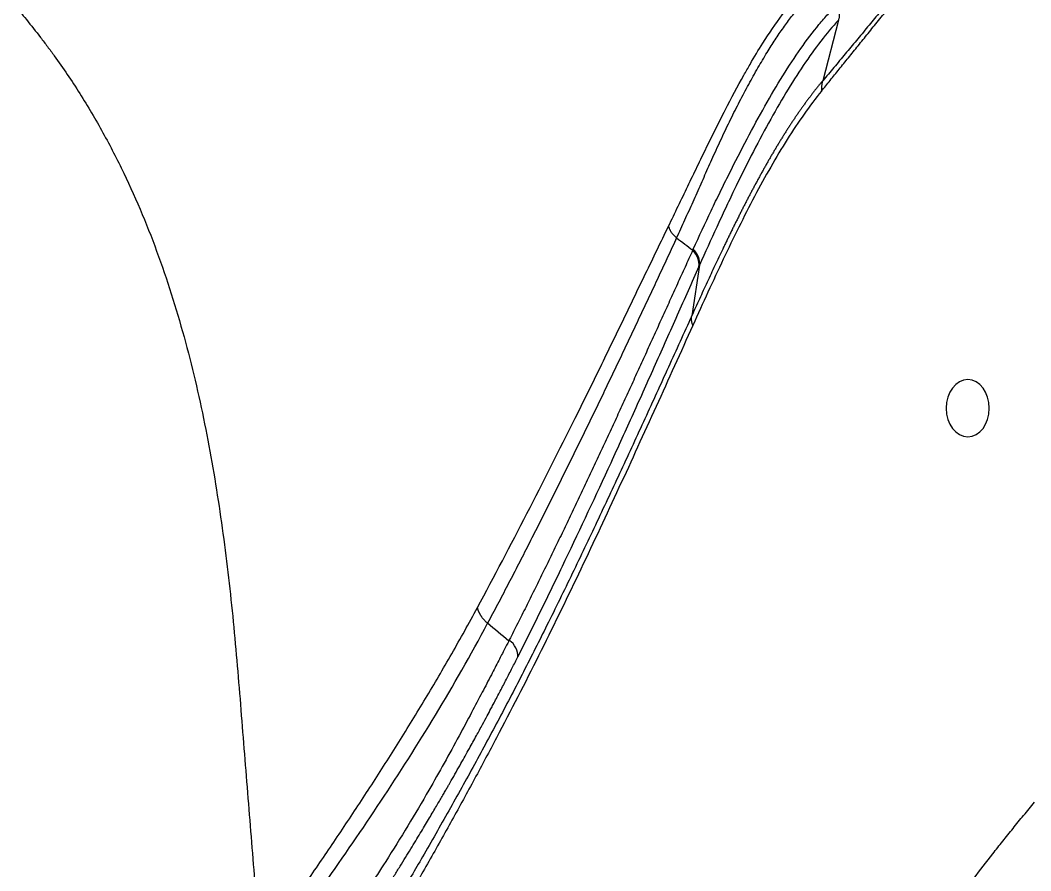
# Model space of a CAD drawing. Header units: inches. Extents: x 2 to 86, y -22 to 129.
# Drawn here: x 71.54 to 80.36, y 56.99 to 64.42 of the extents above; entities that cross this region are included whole.
import ezdxf

# ---------------------------------------------------------------- set-up
doc = ezdxf.new("R2010")
doc.units = ezdxf.units.IN
doc.header["$MEASUREMENT"] = 0
doc.layers.add('1', color=4, linetype='Continuous')
doc.layers.add('BDIM_CYAN', color=4, linetype='Continuous')

# ---------------------------------------------------------------- blocks, each defined once
blk = doc.blocks.new('2026 RHYTHM')
at = {"layer": '1', "color": 1, "extrusion": (0, 0, -1)}
blk.add_ellipse((77.4374, 60.0442), major_axis=(0, 0.25), ratio=0.752466, dxfattribs=at)
at = {"layer": 'BDIM_CYAN', "color": 3}
for p, q in [((76.3086, 63.4337), (76.1706, 62.9043)), ((76.1706, 62.9043), (76.1687, 62.902)), ((75.0945, 61.2928), (75.027, 60.8503)), ((73.5029, 57.8614), (73.5083, 57.8722))]:
    blk.add_line(p, q, dxfattribs=at)
at = {"layer": 'BDIM_CYAN', "color": 3, "flags": 128}
blk.add_lwpolyline([(73.4342, 58.0208), (73.4317, 58.0158), (73.4291, 58.0108)], dxfattribs=at)
at = {"layer": 'BDIM_CYAN', "color": 3}
for points, knots in [([(77.718, 64.7912), (77.6861, 64.7519), (77.6221, 64.6732), (77.526, 64.5552), (77.4297, 64.4372), (77.3335, 64.3191), (77.2375, 64.201), (77.1415, 64.083), (77.0455, 63.9649), (76.9494, 63.8468), (76.8532, 63.7287), (76.7567, 63.6106), (76.6599, 63.4927), (76.5629, 63.3748), (76.4654, 63.257), (76.3676, 63.1393), (76.2693, 63.0215), (76.2035, 62.9434), (76.1706, 62.9043)], [0, 0, 0, 0, 0.062501, 0.125002, 0.187501, 0.249999, 0.312498, 0.374998, 0.437498, 0.499998, 0.562498, 0.624999, 0.6875, 0.750001, 0.812502, 0.875002, 0.937501, 1, 1, 1, 1]), ([(76.1596, 62.8145), (76.185, 62.8458), (76.2366, 62.9095), (76.3153, 63.0067), (76.3968, 63.1075), (76.4811, 63.2119), (76.5682, 63.3199), (76.6579, 63.4315), (76.7505, 63.5467), (76.8458, 63.6655), (76.9633, 63.8121), (77.1249, 64.0137), (77.3051, 64.2383), (77.4759, 64.4504), (77.6055, 64.6111), (77.6834, 64.7079), (77.7182, 64.7512)], [0, 0, 0, 0, 0.047802, 0.097542, 0.14922, 0.202837, 0.258392, 0.315885, 0.375318, 0.436688, 0.499998, 0.602836, 0.750001, 0.849443, 0.932776, 1, 1, 1, 1]), ([(75.5359, 63.0477), (75.5729, 63.1117), (75.6654, 63.2651), (75.8165, 63.4867), (75.963, 63.664), (76.0694, 63.7692), (76.1314, 63.8232), (76.1627, 63.8488), (76.1783, 63.8615)], [0, 0, 0, 0, 0.0843965, 0.2093965, 0.3343965, 0.3968965, 0.4281465, 0.4593965, 0.4593965, 0.4593965, 0.4593965]), ([(74.8952, 61.5327), (74.9074, 61.5591), (74.9317, 61.6117), (74.9677, 61.6906), (75.0034, 61.7693), (75.0388, 61.8478), (75.0738, 61.9262), (75.1084, 62.0044), (75.1429, 62.0822), (75.1772, 62.1597), (75.2259, 62.2681), (75.2888, 62.4056), (75.3665, 62.5685), (75.4451, 62.7249), (75.5246, 62.8745), (75.6047, 63.0177), (75.6817, 63.1473), (75.7558, 63.2641), (75.827, 63.3687), (75.8993, 63.4669), (75.9728, 63.5582), (76.0478, 63.6421), (76.1244, 63.718), (76.1763, 63.7628), (76.2023, 63.7852)], [0, 0, 0, 0, 0.027776, 0.055554, 0.083333, 0.111113, 0.138892, 0.166671, 0.19445, 0.222228, 0.250004, 0.312499, 0.375001, 0.437508, 0.50001, 0.562504, 0.624999, 0.678573, 0.732147, 0.785717, 0.839286, 0.892864, 0.946444, 1, 1, 1, 1]), ([(75.0405, 61.4344), (75.0924, 61.5483), (75.1444, 61.6602), (75.2228, 61.8247), (75.249, 61.8789), (75.3014, 61.986), (75.3277, 62.039), (75.4062, 62.196), (75.4582, 62.2979), (75.5622, 62.4955), (75.6141, 62.5913), (75.77, 62.8676), (75.874, 63.0367), (76.0318, 63.2612), (76.0848, 63.3312), (76.1646, 63.4275), (76.1913, 63.4582), (76.2447, 63.5165), (76.2715, 63.5441), (76.2984, 63.5702)], [0, 0, 0, 0, 0.125, 0.125, 0.1875, 0.1875, 0.25, 0.25, 0.375, 0.375, 0.5, 0.5, 0.75, 0.75, 0.875, 0.875, 0.9375, 0.9375, 1, 1, 1, 1]), ([(76.2984, 63.5702), (76.2996, 63.5674), (76.302, 63.5619), (76.3051, 63.5533), (76.3079, 63.5444), (76.3103, 63.5353), (76.3122, 63.526), (76.3138, 63.5164), (76.3149, 63.5065), (76.3155, 63.4965), (76.3157, 63.4864), (76.3154, 63.476), (76.3145, 63.4656), (76.3131, 63.455), (76.3112, 63.4443), (76.3095, 63.4372), (76.3086, 63.4337)], [0, 0, 0, 0, 0.064501, 0.129986, 0.196477, 0.263997, 0.332566, 0.402204, 0.472931, 0.544765, 0.617725, 0.691829, 0.767092, 0.843531, 0.921162, 1, 1, 1, 1]), ([(69.1637, 63.5067), (69.1816, 63.4844), (69.2411, 63.41), (69.321, 63.3094), (69.4017, 63.2037), (69.4807, 63.0967), (69.5758, 62.9606), (69.721, 62.7383), (69.8894, 62.4528), (70.1312, 61.9823), (70.3837, 61.3735), (70.6163, 60.6227), (70.7911, 59.8608), (70.9194, 59.0933), (70.9978, 58.4518), (71.0471, 57.9383), (71.0792, 57.5531), (71.1095, 57.1679), (71.1403, 56.7827), (71.1714, 56.3974), (71.2108, 55.9095), (71.2395, 55.5499), (71.258, 55.3188)], [0.6528817, 0.6528817, 0.6528817, 0.6528817, 0.65625, 0.6640625, 0.6679688, 0.671875, 0.6796875, 0.6875, 0.703125, 0.71875, 0.75, 0.78125, 0.8125, 0.84375, 0.875, 0.890625, 0.90625, 0.921875, 0.9375, 0.953125, 0.96875, 0.9968775, 0.9968775, 0.9968775, 0.9968775]), ([(76.3086, 63.4337), (76.2571, 63.3778), (76.2058, 63.3169), (76.1034, 63.1848), (76.0522, 63.1137), (75.8995, 62.8873), (75.7984, 62.7188), (75.6472, 62.4442), (75.5968, 62.3491), (75.4964, 62.1526), (75.4462, 62.0512), (75.3709, 61.8948), (75.3458, 61.842), (75.2955, 61.735), (75.2704, 61.681), (75.1951, 61.5172), (75.1449, 61.4059), (75.0945, 61.2928)], [0, 0, 0, 0, 0.125, 0.125, 0.25, 0.25, 0.5, 0.5, 0.625, 0.625, 0.75, 0.75, 0.8125, 0.8125, 0.875, 0.875, 1, 1, 1, 1]), ([(74.8242, 61.6338), (74.8526, 61.6926), (74.9092, 61.8097), (74.9928, 61.9839), (75.0751, 62.1554), (75.1569, 62.3241), (75.2382, 62.489), (75.3466, 62.7032), (75.4455, 62.8894), (75.518, 63.0169), (75.5359, 63.0477)], [0.4593965, 0.4593965, 0.4593965, 0.4593965, 0.5218965, 0.5843965, 0.6468965, 0.7093965, 0.7718965, 0.8343965, 0.9593965, 1, 1, 1, 1]), ([(76.1687, 62.902), (76.1629, 62.8951), (76.1512, 62.8812), (76.1337, 62.8598), (76.1163, 62.8382), (76.0989, 62.8163), (76.0815, 62.794), (76.0642, 62.7714), (76.047, 62.7485), (76.0298, 62.7253), (76.0126, 62.7018), (75.9955, 62.678), (75.9784, 62.6539), (75.9614, 62.6295), (75.9444, 62.6048), (75.9274, 62.5798), (75.9105, 62.5545), (75.8937, 62.529), (75.8768, 62.5032), (75.8601, 62.4771), (75.8433, 62.4508), (75.8266, 62.4242), (75.81, 62.3973), (75.7934, 62.3703), (75.7768, 62.3429), (75.7603, 62.3153), (75.7438, 62.2875), (75.7273, 62.2595), (75.7109, 62.2312), (75.6946, 62.2028), (75.6783, 62.1741), (75.662, 62.1452), (75.6457, 62.1161), (75.6295, 62.0868), (75.6134, 62.0573), (75.5973, 62.0276), (75.5812, 61.9978), (75.5652, 61.9677), (75.5491, 61.9375), (75.5332, 61.9072), (75.5173, 61.8766), (75.5014, 61.8459), (75.4855, 61.8151), (75.4697, 61.7841), (75.4539, 61.753), (75.4381, 61.7217), (75.4224, 61.6903), (75.4067, 61.6587), (75.3911, 61.627), (75.3754, 61.5952), (75.3598, 61.5633), (75.3443, 61.5313), (75.3287, 61.4991), (75.3132, 61.4669), (75.28, 61.3976), (75.2294, 61.2907), (75.1617, 61.145), (75.0942, 60.9982), (75.0494, 60.8996), (75.027, 60.8503)], [0, 0, 0, 0, 0.014163, 0.0283223, 0.0424781, 0.0566308, 0.0707807, 0.0849283, 0.0990738, 0.1132174, 0.1273596, 0.1415005, 0.1556406, 0.1697802, 0.1839197, 0.1980594, 0.2121997, 0.2263407, 0.2404829, 0.2546265, 0.2687716, 0.2829182, 0.2970661, 0.3112153, 0.3253656, 0.339517, 0.3536692, 0.3678221, 0.3819756, 0.3961295, 0.4102837, 0.4244381, 0.4385925, 0.452747, 0.4669012, 0.481055, 0.4952083, 0.509361, 0.523513, 0.5376645, 0.5518157, 0.5659666, 0.5801173, 0.5942681, 0.6084189, 0.62257, 0.6367213, 0.650873, 0.6650251, 0.6791777, 0.6933309, 0.7074848, 0.7216393, 0.7357947, 0.7499508, 0.8124811, 0.8750115, 0.9375239, 1, 1, 1, 1]), ([(76.1687, 62.902), (76.1678, 62.8985), (76.1661, 62.8917), (76.164, 62.8813), (76.1623, 62.8712), (76.161, 62.8612), (76.16, 62.8515), (76.1594, 62.8419), (76.1592, 62.8326), (76.1592, 62.8235), (76.1595, 62.8175), (76.1596, 62.8145)], [0, 0, 0, 0, 0.121853, 0.241025, 0.357513, 0.471315, 0.582429, 0.690855, 0.796591, 0.899639, 1, 1, 1, 1]), ([(76.1596, 62.8145), (76.0578, 62.689), (75.9583, 62.547), (75.8123, 62.3149), (75.7642, 62.2343), (75.6692, 62.068), (75.6223, 61.9823), (75.4829, 61.7188), (75.392, 61.5346), (75.2129, 61.1568), (75.1246, 60.9632), (75.0367, 60.7681)], [0, 0, 0, 0, 0.25, 0.25, 0.375, 0.375, 0.5, 0.5, 0.75, 0.75, 1, 1, 1, 1]), ([(73.1561, 58.3038), (73.3024, 58.5746), (73.4464, 58.8492), (73.7308, 59.4014), (73.8712, 59.6793), (74.0792, 60.098), (74.1482, 60.2379), (74.2853, 60.5183), (74.3534, 60.6587), (74.4552, 60.8695), (74.4891, 60.9398), (74.5566, 61.0802), (74.5904, 61.1503), (74.6913, 61.3592), (74.7582, 61.4972), (74.8242, 61.6338)], [0, 0, 0, 0, 0.25, 0.25, 0.5, 0.5, 0.625, 0.625, 0.75, 0.75, 0.8125, 0.8125, 0.875, 0.875, 1, 1, 1, 1]), ([(74.8242, 61.6338), (74.8249, 61.6314), (74.8262, 61.6268), (74.8286, 61.6198), (74.8313, 61.6129), (74.8344, 61.606), (74.8378, 61.5992), (74.8416, 61.5924), (74.8457, 61.5857), (74.8515, 61.5772), (74.8593, 61.5669), (74.8699, 61.555), (74.8818, 61.5435), (74.8907, 61.5364), (74.8952, 61.5327)], [0, 0, 0, 0, 0.060838, 0.122099, 0.183786, 0.245903, 0.308453, 0.371439, 0.434865, 0.498733, 0.619295, 0.74302, 0.869919, 1, 1, 1, 1]), ([(74.8952, 61.5327), (74.8827, 61.5056), (74.8576, 61.4513), (74.8197, 61.3696), (74.7815, 61.2878), (74.7432, 61.2058), (74.7048, 61.1237), (74.6663, 61.0415), (74.6276, 60.9593), (74.5889, 60.8769), (74.5501, 60.7946), (74.5112, 60.7122), (74.4722, 60.6298), (74.4332, 60.5474), (74.3941, 60.4651), (74.3549, 60.3828), (74.3156, 60.3006), (74.2762, 60.2184), (74.2367, 60.1363), (74.1971, 60.0543), (74.1575, 59.9723), (74.1177, 59.8904), (74.0778, 59.8086), (74.0379, 59.7268), (73.9978, 59.6451), (73.9576, 59.5635), (73.9174, 59.482), (73.877, 59.4006), (73.8366, 59.3192), (73.796, 59.238), (73.7553, 59.1568), (73.7145, 59.0757), (73.6591, 58.966), (73.5889, 58.8277), (73.5036, 58.6611), (73.4178, 58.4952), (73.3315, 58.3299), (73.2735, 58.2204), (73.2445, 58.1656)], [0, 0, 0, 0, 0.024196, 0.048392, 0.072587, 0.096782, 0.120977, 0.145172, 0.169366, 0.19356, 0.217755, 0.241949, 0.266144, 0.290338, 0.314533, 0.338728, 0.362923, 0.387117, 0.411312, 0.435507, 0.459702, 0.483897, 0.508092, 0.532287, 0.556482, 0.580678, 0.604873, 0.629068, 0.653262, 0.677457, 0.701651, 0.725845, 0.750038, 0.800035, 0.85003, 0.900022, 0.950012, 1, 1, 1, 1]), ([(74.8952, 61.5327), (74.9187, 61.5147), (74.9657, 61.4785), (75.0124, 61.4422), (75.0358, 61.424)], [0, 0, 0, 0, 0.5, 1, 1, 1, 1]), ([(75.0358, 61.424), (75.0246, 61.3996), (75.0024, 61.3509), (74.9689, 61.2774), (74.9353, 61.2037), (74.9017, 61.1298), (74.8679, 61.0558), (74.8342, 60.9815), (74.8003, 60.9071), (74.7665, 60.8325), (74.7327, 60.7579), (74.6988, 60.6831), (74.6649, 60.6084), (74.6309, 60.5335), (74.5969, 60.4587), (74.5629, 60.3839), (74.5288, 60.3091), (74.4946, 60.2343), (74.4604, 60.1596), (74.4261, 60.0849), (74.3918, 60.0102), (74.3574, 59.9356), (74.3229, 59.8611), (74.2883, 59.7865), (74.2537, 59.7121), (74.219, 59.6377), (74.1843, 59.5633), (74.1494, 59.4891), (74.1145, 59.4148), (74.0795, 59.3407), (74.0445, 59.2666), (74.0093, 59.1926), (73.9741, 59.1186), (73.9388, 59.0447), (73.9033, 58.9709), (73.8679, 58.8972), (73.8323, 58.8236), (73.7966, 58.75), (73.7608, 58.6766), (73.725, 58.6032), (73.689, 58.5299), (73.6529, 58.4568), (73.6168, 58.3837), (73.5805, 58.3108), (73.5441, 58.2381), (73.5076, 58.1655), (73.471, 58.093), (73.4465, 58.0449), (73.4342, 58.0208)], [0, 0, 0, 0, 0.02174, 0.043481, 0.065221, 0.086962, 0.108703, 0.130444, 0.152185, 0.173926, 0.195666, 0.217407, 0.239147, 0.260887, 0.282628, 0.304368, 0.326108, 0.347848, 0.369588, 0.391327, 0.413067, 0.434806, 0.456545, 0.478284, 0.500023, 0.521762, 0.543501, 0.565239, 0.586977, 0.608716, 0.630454, 0.652192, 0.673929, 0.695667, 0.717404, 0.739142, 0.760879, 0.782617, 0.804354, 0.826091, 0.847829, 0.869567, 0.891304, 0.913042, 0.934781, 0.95652, 0.97826, 1, 1, 1, 1]), ([(75.0358, 61.424), (75.0358, 61.424), (75.0358, 61.424), (75.0358, 61.424), (75.0373, 61.4275), (75.0389, 61.4309), (75.0405, 61.4344)], [-0.00000006, -0.00000006, -0.00000006, -0.00000006, 0, 0, 0, 0.0004656646, 0.0004656646, 0.0004656646, 0.0004656646]), ([(75.0899, 61.2825), (75.0935, 61.306), (75.0904, 61.3312), (75.0717, 61.38), (75.0561, 61.4036), (75.0358, 61.424)], [0, 0, 0, 0, 0.5, 0.5, 1, 1, 1, 1]), ([(75.0945, 61.2928), (75.0981, 61.3164), (75.095, 61.3416), (75.0764, 61.3904), (75.0608, 61.4139), (75.0405, 61.4344)], [0, 0, 0, 0, 0.5, 0.5, 1, 1, 1, 1]), ([(75.0899, 61.2825), (75.0272, 61.1415), (74.9638, 60.9992), (74.8364, 60.7133), (74.7724, 60.5698), (74.644, 60.2825), (74.5796, 60.1387), (74.45, 59.8518), (74.3849, 59.7087), (74.1881, 59.2804), (74.0552, 58.9962), (73.8528, 58.5724), (73.7848, 58.4316), (73.6475, 58.1509), (73.5783, 58.0111), (73.5083, 57.8722)], [0, 0, 0, 0, 0.125, 0.125, 0.25, 0.25, 0.375, 0.375, 0.5, 0.5, 0.75, 0.75, 0.875, 0.875, 1, 1, 1, 1]), ([(75.0945, 61.2928), (75.0945, 61.2928), (75.0945, 61.2928), (75.0945, 61.2928), (75.093, 61.2894), (75.0915, 61.2859), (75.0899, 61.2825)], [-0.00000006, -0.00000006, -0.00000006, -0.00000006, 0, 0, 0, 0.0004637104, 0.0004637104, 0.0004637104, 0.0004637104]), ([(75.027, 60.8503), (74.9931, 60.7757), (74.9254, 60.6263), (74.8233, 60.402), (74.7209, 60.1774), (74.618, 59.9527), (74.5145, 59.7277), (74.4103, 59.5025), (74.3053, 59.2771), (74.1994, 59.0515), (74.0924, 58.8259), (73.9842, 58.6001), (73.8745, 58.3743), (73.7336, 58.0885), (73.5593, 57.7426), (73.3483, 57.3372), (73.1307, 56.9326), (72.9067, 56.5286), (72.7214, 56.2037), (72.5786, 55.9574), (72.4803, 55.7894), (72.3806, 55.6216), (72.3126, 55.5099), (72.2787, 55.454)], [0, 0, 0, 0, 0.041668, 0.083336, 0.125002, 0.166668, 0.208333, 0.249999, 0.291666, 0.333334, 0.375001, 0.416668, 0.458335, 0.500002, 0.575001, 0.65, 0.724999, 0.8, 0.875, 0.906251, 0.937501, 0.96875, 1, 1, 1, 1]), ([(75.0367, 60.7681), (75.0358, 60.7704), (75.0341, 60.7749), (75.0319, 60.7817), (75.0301, 60.7885), (75.0285, 60.7953), (75.0272, 60.802), (75.026, 60.8112), (75.0251, 60.8227), (75.0253, 60.8366), (75.0265, 60.8458), (75.027, 60.8503)], [0, 0, 0, 0, 0.084873, 0.169126, 0.252765, 0.335793, 0.418216, 0.500041, 0.667389, 0.834026, 1, 1, 1, 1]), ([(75.0367, 60.7681), (74.9303, 60.532), (74.7169, 60.0598), (74.3933, 59.3509), (74.0615, 58.6404), (73.7154, 57.9274), (73.4108, 57.3307), (73.156, 56.8519), (72.9596, 56.492), (72.7581, 56.1315), (72.5863, 55.8305), (72.4464, 55.5893), (72.3588, 55.4404), (72.3061, 55.3518), (72.2893, 55.3236)], [0, 0, 0, 0, 0.125, 0.25, 0.375, 0.5, 0.625, 0.6875, 0.75, 0.8125, 0.875, 0.90625, 0.9375, 0.952017, 0.952017, 0.952017, 0.952017]), ([(71.258, 55.3188), (71.3405, 55.4371), (71.5052, 55.6737), (71.6686, 55.9112), (71.8312, 56.1499), (71.9931, 56.3896), (72.1532, 56.6328), (72.3122, 56.8783), (72.4701, 57.1261), (72.6257, 57.3798), (72.7798, 57.6371), (72.8562, 57.7675), (73.0074, 58.0324), (73.0822, 58.1669), (73.1561, 58.3038)], [0, 0, 0, 0, 0.125, 0.25, 0.25, 0.375, 0.5, 0.5, 0.625, 0.75, 0.75, 0.875, 0.875, 1, 1, 1, 1]), ([(73.2445, 58.1656), (73.242, 58.1678), (73.2369, 58.1721), (73.2297, 58.1788), (73.223, 58.1854), (73.2167, 58.1921), (73.2108, 58.1987), (73.2053, 58.2052), (73.2002, 58.2117), (73.1955, 58.218), (73.1911, 58.2243), (73.1871, 58.2304), (73.1834, 58.2364), (73.18, 58.2422), (73.1769, 58.2479), (73.1741, 58.2534), (73.1715, 58.2587), (73.1692, 58.2638), (73.1671, 58.2688), (73.1652, 58.2735), (73.1636, 58.278), (73.1621, 58.2824), (73.1607, 58.2865), (73.1596, 58.2904), (73.1585, 58.294), (73.1576, 58.2975), (73.1568, 58.3007), (73.1564, 58.3028), (73.1561, 58.3038)], [0, 0, 0, 0, 0.056823, 0.112176, 0.166062, 0.218478, 0.269426, 0.318904, 0.366914, 0.413455, 0.458528, 0.502131, 0.544265, 0.584931, 0.624127, 0.661855, 0.698113, 0.732903, 0.766223, 0.798075, 0.828457, 0.857371, 0.884815, 0.91079, 0.935296, 0.958333, 0.979901, 1, 1, 1, 1]), ([(73.4291, 58.0108), (73.417, 57.9871), (73.388, 57.9305), (73.3375, 57.8321), (73.2727, 57.7067), (73.1937, 57.5548), (73.1002, 57.3772), (72.946, 57.0894), (72.7622, 56.7581), (72.5479, 56.3936), (72.3731, 56.1117), (72.2261, 55.8873), (72.1295, 55.7454), (72.05, 55.6314), (71.9724, 55.5231), (71.8807, 55.3992), (71.7963, 55.2889), (71.7195, 55.1916), (71.6508, 55.1069), (71.5906, 55.0343), (71.5531, 54.9902), (71.5359, 54.97)], [0, 0, 0, 0, 0.021043, 0.050345, 0.087898, 0.133695, 0.18773, 0.250001, 0.399379, 0.5, 0.603281, 0.679386, 0.728284, 0.749999, 0.798498, 0.842725, 0.882684, 0.918382, 0.949827, 0.97703, 1, 1, 1, 1]), ([(73.5083, 57.8722), (73.5097, 57.8979), (73.5036, 57.9251), (73.4779, 57.9766), (73.4584, 58.0008), (73.4342, 58.0208)], [0, 0, 0, 0, 0.5, 0.5, 1, 1, 1, 1]), ([(72.32, 55.7866), (72.3388, 55.8163), (72.3755, 55.8745), (72.4291, 55.9601), (72.4798, 56.0418), (72.5279, 56.1197), (72.5732, 56.1938), (72.6159, 56.2639), (72.6559, 56.3301), (72.6933, 56.3923), (72.7281, 56.4506), (72.7603, 56.5048), (72.7899, 56.5549), (72.817, 56.601), (72.8415, 56.643), (72.8635, 56.6808), (72.883, 56.7145), (72.9, 56.7439), (72.9145, 56.7691), (72.9516, 56.8339), (73.0085, 56.934), (73.082, 57.0657), (73.1447, 57.1796), (73.1967, 57.2753), (73.2383, 57.3525), (73.2695, 57.4109), (73.3054, 57.4783), (73.3485, 57.5604), (73.4017, 57.6628), (73.453, 57.7627), (73.4864, 57.8288), (73.5029, 57.8614)], [0, 0, 0, 0, 0.045418, 0.088761, 0.130029, 0.169221, 0.206339, 0.241381, 0.274348, 0.305239, 0.334056, 0.360796, 0.385461, 0.408051, 0.428565, 0.447004, 0.463367, 0.477654, 0.489866, 0.500002, 0.571726, 0.634554, 0.688488, 0.733529, 0.769677, 0.796932, 0.815295, 0.863646, 0.910547, 0.955998, 1, 1, 1, 1]), ([(73.2564, 51.9968), (73.2671, 52.0033), (73.2933, 52.0193), (73.3393, 52.0475), (73.3988, 52.0841), (73.4712, 52.1291), (73.5712, 52.1919), (73.6939, 52.2703), (73.8479, 52.3706), (74.0283, 52.4907), (74.2564, 52.6478), (74.5141, 52.8334), (74.784, 53.038), (75.0721, 53.2688), (75.375, 53.5273), (75.6883, 53.8149), (75.9883, 54.1119), (76.2738, 54.4168), (76.5496, 54.7329), (76.8163, 55.0588), (77.0658, 55.3796), (77.2888, 55.6733), (77.4813, 55.927), (77.6286, 56.1181), (77.7432, 56.2634), (77.833, 56.3752), (77.9257, 56.489), (77.9892, 56.565), (78.0213, 56.6035)], [0, 0, 0, 0, 0.003816, 0.009297, 0.016441, 0.025243, 0.035699, 0.053313, 0.071397, 0.095072, 0.12495, 0.165551, 0.207205, 0.24993, 0.30798, 0.36899, 0.432988, 0.499999, 0.56896, 0.642941, 0.71865, 0.785889, 0.842958, 0.892975, 0.918776, 0.945215, 0.972291, 1, 1, 1, 1])]:
    blk.add_open_spline(points, degree=3, knots=knots, dxfattribs=at)
for points in [[(71.3194, 55.1865), (71.4872, 55.4205), (71.8216, 55.8883), (72.3146, 56.6058), (72.7928, 57.3559), (73.0972, 57.8885), (73.2445, 58.1656)], [(73.4291, 58.0108), (73.3677, 58.0624), (73.3061, 58.114), (73.2445, 58.1656)]]:
    blk.add_open_spline(points, degree=3, dxfattribs=at)

msp = doc.modelspace()

# ---------------------------------------------------------------- block references
msp.add_blockref('2026 RHYTHM', (2.3733, 0.9854))

doc.saveas('drawing.dxf')
